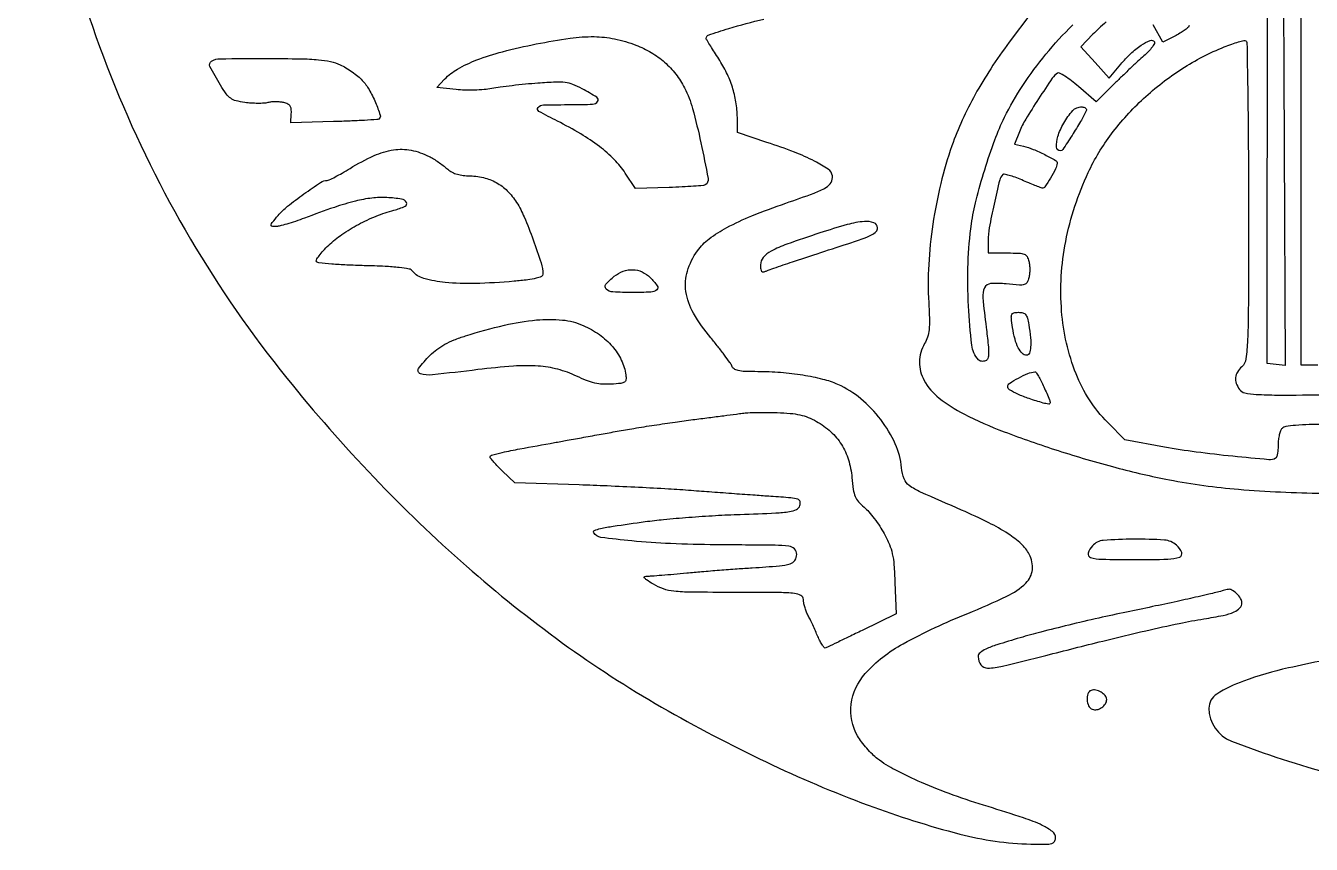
# Model space of a CAD drawing. Extents: x 110 to 904, y 124 to 925.
# Drawn here: x 110.1 to 500.1, y 123.6 to 371.9 of the extents above; entities that cross this region are included whole.
import ezdxf

# ---------------------------------------------------------------- set-up
doc = ezdxf.new("R2010")
doc.units = 0

msp = doc.modelspace()

# ---------------------------------------------------------------- linework, layer by layer
for points in [[(502, 269), (499.5, 269), (497, 269), (497, 335.826807), (497, 402.653614), (494.25, 402.250339), (491.5, 401.847063), (491.819887, 335.350365), (492.139775, 268.853668), (489.390067, 269.176834), (486.640358, 269.5), (486.890229, 518.986716, -0.000161), (487.016943, 614.68192, -0.000268), (487.192998, 695.313008, -0.000004), (487.392619, 768.47668, -0.198201)], [(523.742409, 769.272477, -0.000007), (523.894203, 696.025807, -0.000343)], [(121.036057, 403.191357, 0.035756), (137.284647, 353.351768, 0.036442), (160.126917, 307.187823, 0.036825), (189.35935, 265, 0.020342), (215.791263, 234.878395, 0.022377), (243.790964, 207.991642, 0.023249), (272.98628, 184.676187, 0.02653), (303, 165.25353, 0.018842), (334.666003, 148.621668, 0.022632), (365.643875, 135.499279, 0.024796), (393.453281, 126.718263, 0.058147), (415, 123.679583, 0.005626), (419.513559, 123.62231, 0.059899), (421.334058, 123.838534, 0.188208), (422.175006, 124.426208, 0.148271), (422.5, 125.498057, 0.228738), (421.553032, 127.459737, 0.05891), (418.477966, 129.360486, 0.029307), (412.775306, 131.620722, 0.005411), (402, 135.047836, -0.012455), (391.464417, 138.56289, -0.01552), (381.873367, 142.371121, -0.016946), (373.88621, 146.159623, -0.043732), (368.497969, 149.569347, -0.032034), (366.9427, 150.921497, -0.018312), (365.237717, 152.735308, -0.018237), (363.64984, 154.693319, -0.028716), (362.450448, 156.494341, -0.167), (360.505743, 166.1302, -0.151147), (364.771898, 175.387736, -0.085852), (376.282261, 184.463236, -0.028353), (395.835468, 193.661164, 0.015251), (407.680878, 198.858948, 0.080527), (413.497326, 202.878544, 0.178667), (415.454176, 206.911236, 0.149134), (414.512601, 211.606459, 0.084279), (412.085808, 214.719444, 0.040643), (408.076704, 217.826011, 0.029635), (402.248179, 221.153449, 0.012213), (394, 224.986881, -0.00221), (381.555946, 230.470422, -0.048814), (378.115822, 232.426539, -0.152169), (376.560439, 234.454801, -0.064185), (375.789497, 237.83895, 0.08261), (373.850247, 245.11005, 0.056813), (369.462743, 252.446318, 0.055587), (363.399934, 258.779983, 0.069224), (356.493979, 263.090052, 0.043906), (351.934065, 264.662012, 0.021211), (345.879384, 265.900748, 0.019973), (339.090911, 266.715519, 0.019621), (332.218615, 266.992446, -0.008556), (328.31252, 267.063344, -0.045584), (326.197174, 267.332081, -0.095283), (324.968666, 267.862323, -0.152909), (324.265798, 268.749725, 0.062103), (323.719132, 269.773499, 0.006574), (322.126934, 271.968071, 0.00804), (320.146615, 274.536223, 0.006374), (317.92742, 277.248738, -0.04356), (312.699312, 284.707041, -0.093231), (310.373999, 291.314355, -0.112159), (310.813607, 297.502942, -0.083345), (313.86898, 303.660434, -0.074963), (317.41488, 307.269584, -0.037591), (322.811988, 310.724739, -0.028188), (330.338246, 314.249007, -0.012419), (340.642057, 318.08907, 0.004836), (349.248588, 321.14877, 0.044297), (352.838165, 322.837717, 0.127271), (354.412874, 324.400189, 0.172236), (354.798257, 326.351464, 0.208148), (353.540104, 328.373647, 0.032224), (349.396588, 330.853843, 0.027154), (343.275006, 333.592335, 0.012103), (334.950588, 336.557137), (326.008737, 339.5), (325.979923, 343.5, 0.034165), (325.622438, 348.225504, 0.036418), (324.625467, 352.755862, 0.036211), (322.975082, 357.116588, 0.033021), (320.668734, 361.336182, -0.000525), (319.359008, 363.401368, -0.000641), (318.138454, 365.335909, -0.000535), (317.115803, 366.965262, -0.004558), (316.664431, 367.700954, -0.471783), (317.147413, 369.064395, -0.015732), (323.352841, 371.101885, -0.011954), (333.984367, 373.951543, -0.001893)], [(414.948502, 375.660744), (408.467021, 366.955707, 0.015115), (402.837936, 358.898053, 0.018523), (398.096498, 351.033093, 0.019624), (394.188307, 343.266954, 0.022017), (391.062057, 335.506643, 0.025562), (387.663741, 324.027465, 0.02236), (385.274832, 311.738192, 0.022618), (384.01697, 299.455507, 0.028295), (384.014107, 288, -0.007324), (384.230703, 282.805882, -0.031397), (384.120023, 279.710894, -0.051585), (383.667166, 277.495078, -0.057222), (382.778617, 275.5, 0.130951), (381.220612, 269.933263, 0.131), (382.639614, 264.330266, 0.098242), (387.192137, 258.973486, 0.049737), (394.670477, 254.16811, 0.027605), (406.862982, 248.773664, 0.012763), (423.235553, 243.05879, 0.012585), (440.819727, 237.904454, 0.016899), (457, 234.18123, 0.028292), (477.981428, 231.314121, 0.016142), (503.547229, 230.112689, 0.016156)], [(437.865798, 373.096214, 0.007854), (435.586407, 371.053426, 0.014901), (433.827819, 369.326832), (430.155638, 365.5), (434.472973, 360.769058), (438.790309, 356.038116), (442.281301, 360.269058, -0.0323), (445.295548, 363.475946, -0.040773), (448.485187, 366.004383, -0.047108), (451.198019, 367.467544, -0.370053), (452.459351, 367.065772, -0.270927), (452.47321, 366.498394, -0.0334), (451.775974, 365.414202, -0.03209), (450.692663, 364.134397, -0.021031), (449.294606, 362.799895, 0.006567), (447.479499, 361.164965, 0.002726), (445.068407, 358.91065, 0.002696), (442.510942, 356.466967, 0.003478), (440.190012, 354.193808), (434.847173, 348.887617), (429.43602, 353.51051, 0.013227), (427.297262, 355.241979, 0.020359), (425.350575, 356.612379, 0.015696), (423.722133, 357.591351, 0.272313), (423.126765, 357.578345, 0.10524), (421.505697, 356.027439, 0.005068), (417.335382, 349.767443, 0.008276), (413.42633, 343.545962, 0.038685), (411.522197, 339.770292), (409.990117, 336.040584), (412.745059, 335.378392, -0.03766), (415.718472, 334.422072, -0.020185), (419.230805, 332.824721, -0.011575), (422.489197, 331.085318, -0.288377), (422.951968, 330.229676, -0.098955), (422.490159, 328.514408, -0.019933), (420.967412, 325.727877, -0.01339), (419.24778, 323.025823, -0.305248), (418.437145, 322.697599, -0.039342), (417.83663, 322.874482, -0.002911), (416.239666, 323.495572, -0.004031), (414.342942, 324.26373, -0.003047), (412.272356, 325.136622, 0.012557), (410.226922, 325.953456, 0.019123), (408.409546, 326.548841, 0.014256), (406.919911, 326.928948, 0.257134), (406.463311, 326.796644, 0.138056), (405.546956, 325.162337, 0.004533), (403.84121, 317.796944, 0.008327), (402.381523, 310.664168, 0.045545), (402.011807, 306.75), (402, 303), (407.891592, 303, -0.009474), (411.436972, 302.932818, -0.08226), (412.977332, 302.617291, -0.168383), (413.834278, 301.895744, -0.072985), (414.410644, 300.5, -0.038319), (414.605521, 299.359975, -0.023385), (414.668268, 297.995205, -0.023373), (414.603242, 296.62886, -0.037921), (414.406547, 295.483677, -0.066191), (413.831263, 294.03534, -0.201097), (413.013479, 293.395902, -0.085665), (411.521363, 293.252512, -0.006747), (407.536254, 293.606531, 0.040859), (402.800707, 293.703264, 0.275632), (400.941101, 292.433345, 0.132851), (400.43008, 289.44883, 0.008215), (401.434997, 280.433106, -0.004685), (402.064756, 275.123864, -0.031322), (402.187189, 272.468211, -0.073419), (401.943643, 270.988501, -0.227478), (401.266789, 270.272135, -0.06807), (400.671585, 270.132472, -0.06265), (400.043108, 270.151702, -0.066576), (399.477702, 270.319613, -0.104098), (399.068743, 270.617217, -0.156414), (397.054409, 275.080443, -0.015699), (396.082026, 286.877539, -0.020489), (395.952712, 299.97559, -0.027454), (396.972661, 311.807235, -0.027145), (398.40775, 319.066907, -0.012918), (400.997444, 328.235751, -0.012926), (404.066033, 337.284148, -0.026366), (407.02461, 344.175351, -0.031459), (412.546632, 353.794184, -0.026336), (419.545014, 363.258744, -0.025743), (427.687933, 372.16178, -0.026404)], [(463, 371.975663, -0.213058), (462.788681, 371.502255, -0.022652), (461.832242, 370.719563, -0.024787), (460.547472, 369.857541, -0.017416), (459.024653, 369.012577), (455.049305, 366.984506), (452.078302, 372.242253, 0.000816)], [(505.176947, 251, 0.005993), (499.419627, 250.930986, 0.015419), (495.264904, 250.70304, 0.015863), (492.29609, 250.352984, 0.160432), (491.2, 249.8, 0.105125), (490.737394, 249.087584, 0.032057), (490.3525, 247.853586, 0.030523), (490.088421, 246.37916, 0.029058), (490, 244.859017, -0.01869), (489.945316, 243.396628, -0.026063), (489.779688, 242.098102, -0.024642), (489.542648, 241.077713, -0.202337), (489.25, 240.713454, -0.146925), (487.167924, 240.285027, -0.00291), (476.261042, 241.320431, -0.007672), (465.11386, 242.617201, -0.011736), (455.5, 244.11571), (443.5, 246.27576), (438.306887, 251.557907, -0.100774), (428.718261, 266.320828, -0.07453), (424.336367, 285.345925, -0.068085), (425.572296, 306.495497, -0.060696), (432.407984, 327.43273, -0.052822), (439.452041, 339.121255, -0.044347), (449.174582, 349.843354, -0.043553), (460.839375, 358.869643, -0.046402), (473.654718, 365.521517, -0.011287), (475.918866, 366.382716, -0.016408), (477.955102, 367.030667, -0.011953), (479.644831, 367.464576, -0.197778), (480.206953, 367.372096, -0.255277), (480.531629, 366.801529, -0.000302), (480.767043, 352.84193, -0.002526), (480.942938, 337.144702, -0.001538), (481, 318.595971, -0.000626), (480.960988, 287.456957, -0.009349), (480.730274, 276.577873, -0.023165), (480.235187, 270.850213, -0.177502), (479, 268.5, 0.070535), (477.660387, 266.891345, 0.113856), (477.090812, 265.211088, 0.113554), (477.314244, 263.447905, 0.069909), (478.306601, 261.595376, 0.185864), (479.897528, 260.571394, 0.035701), (483.360138, 260.108188, 0.015267), (489.723472, 259.910352, 0.001512), (505.007111, 259.948211, 0.002902)], [(514.5, 181.441392, 0.00944), (493.097064, 177.105026, 0.032478), (479.500634, 173.140606, 0.052227), (471.378081, 169.186818, 0.258922), (469, 164.902411, 0.310087), (475.844552, 154.927104, 0.026538), (506.905009, 144.806285, 0.028279)]]:
    msp.add_lwpolyline(points, format="xyb")
for points in [[(295.2307, 366.035037, -0.043856), (299.840372, 363.815341, -0.046285), (303.903532, 360.85953, -0.04691), (307.30684, 357.247244, -0.047567), (309.959241, 353.079895, -0.051372), (312.393495, 346.786847, -0.013925), (314.920697, 336.396229, -0.006287), (317.09672, 325.559482, -0.311717), (316.252166, 323.661928, -0.116376), (315.659331, 323.468102, -0.00274), (312.724182, 323.23632, -0.005904), (309.262097, 323.023076, -0.003955), (305.298241, 322.857297), (295.096482, 322.511449), (291.974623, 327.224596, 0.048812), (288.637983, 331.329094, 0.034253), (284.166051, 335.268707, 0.029285), (278.466489, 339.127668, 0.018352), (271.39665, 342.989142, -0.011174), (265.763408, 345.961801, -0.473364), (265.551035, 347.137806, -0.214243), (267.17977, 347.910812, -0.005255), (275.665121, 348, 0.009747), (282.085143, 348.125164, 0.237622), (283.602128, 348.964914, 0.424901), (283.341124, 350.220573, 0.017478), (278.931461, 352.788459, 0.029108), (276.109868, 354.09679, 0.062412), (273.789797, 354.69245, 0.042446), (270.8836, 354.814029, 0.007735), (265.5, 354.498723, 0.005645), (261.687701, 354.172895, 0.004812), (257.675, 353.745244, 0.004853), (254.031851, 353.285601, 0.013693), (251.5, 352.87027, -0.026321), (249.166773, 352.547772, -0.014043), (246.257949, 352.382856, -0.013944), (243.27018, 352.380873, -0.021085), (240.675997, 352.561165), (234.851993, 353.213552), (237.175997, 355.70179, -0.076398), (241.117999, 358.805747, -0.036882), (246.943409, 361.553823, -0.028601), (254.766763, 364.058714, -0.013903), (265, 366.399513, -0.013985), (275.223973, 368.145096, -0.038317), (282.529991, 368.617284, -0.048898), (288.733923, 367.933498, -0.038422)], [(205.5, 360.104137, -0.027478), (207.229304, 359.184985, -0.017919), (209.121402, 357.947187, -0.018032), (210.885071, 356.603058, -0.032534), (212.211154, 355.361926, -0.058656), (214.267504, 352.578326, -0.029313), (216.215885, 348.650382, -0.02169), (217.644889, 344.836388, -0.348869), (217.196487, 343.631321, -0.12067), (216.628601, 343.453747, -0.001572), (212.885843, 343.229903, -0.004433), (208.532813, 343.021995, -0.002882), (203.5, 342.855377), (190.5, 342.5), (190.687793, 345.246561, 0.042887), (190.663383, 346.644925, 0.122381), (190.335043, 347.553637, 0.131463), (189.636901, 348.164833, 0.05299), (188.437793, 348.604969, 0.037664), (187.329773, 348.795866, 0.023365), (186.01063, 348.860024, 0.02339), (184.69498, 348.800918, 0.038578), (183.598396, 348.614052, -0.046578), (182.364545, 348.424017, -0.015905), (180.55217, 348.3734, -0.015654), (178.536534, 348.444365, -0.017431), (176.600732, 348.641247, -0.028498), (173.931184, 349.163512, -0.091629), (172.294291, 349.920032, -0.081968), (170.938055, 351.259678, -0.019955), (169.187158, 353.885604, -0.018647), (166.012714, 359.549018, -0.400335), (166.510257, 361.228583, -0.128926), (169.087797, 361.927448, -0.002385), (183.281385, 361.978038, -0.003243), (193.439599, 361.899899, -0.017492), (198.955107, 361.628541, -0.032543), (202.584927, 361.082903, -0.054888)], [(431.791591, 346.126793, -0.024344), (430.098308, 342.920423, -0.009666), (427.479011, 338.685247, -0.003169), (424.655292, 334.371143, -0.251325), (423.963558, 334, -0.401296), (422.767971, 335.143759, -0.085504), (423.167007, 338.286607, -0.056912), (424.958604, 342.402107, -0.05078), (427.690521, 346.182561, -0.122408), (428.910333, 347.017006, -0.092753), (430.513953, 347.294556, -0.160501), (431.595599, 346.921786, -0.353123)], [(232.465445, 332.297296, -0.020254), (233.7969, 331.556332, -0.012723), (235.293176, 330.589279, -0.01277), (236.719475, 329.560752, -0.022728), (237.830473, 328.633027, 0.054925), (239.11227, 327.695596, 0.04859), (240.620185, 327.013848, 0.044427), (242.359171, 326.590664, 0.032977), (244.330473, 326.424713, -0.052057), (248.935331, 325.859765, -0.069797), (252.858859, 324.358417, -0.070586), (256.185537, 321.851604, -0.054761), (259.02093, 318.306902, -0.041152), (261.30603, 313.949663, -0.012355), (264.05899, 306.977098, -0.010279), (266.461888, 299.979531, -0.07771), (267, 296.538147, -0.293686), (266.561558, 295.856084, -0.047628), (264.999611, 295.315846, -0.029635), (262.398985, 294.84648, -0.0081), (258.25, 294.417162, -0.014442), (246.383685, 293.727819, -0.032306), (237.360334, 294.047787, -0.042368), (230.889246, 295.256911, -0.157276), (227.465295, 297.507037, 0.179885), (226.41464, 298.13317, 0.017538), (223.439452, 298.571866, 0.016001), (219.123297, 298.91496, 0.005354), (212.79744, 299.146696, -0.005389), (207.514251, 299.340611, -0.008203), (202.9319, 299.633694, -0.003783), (199.065565, 299.974206, -0.174418), (198.357046, 300.308432, -0.336973), (198.283296, 300.85297, -0.028325), (199.101491, 302.12369, -0.028603), (200.367602, 303.670659, -0.017444), (202.024901, 305.352788, -0.038909), (206.056028, 308.613742, -0.027436), (211.034467, 311.649192, -0.026906), (216.452851, 314.192646, -0.031956), (221.81468, 315.976587, 0.038251), (225.200592, 317.150611, 0.443577), (225.60018, 318.334301, 0.233079), (224.113796, 319.358586, 0.023137), (219.679054, 319.799663, 0.043196), (215.116909, 319.646904, 0.031158), (210.106579, 318.724271, 0.021865), (203.749818, 316.840311, 0.007473), (194.704511, 313.571347, -0.009114), (191.952266, 312.586884, -0.01062), (189.302128, 311.755333, -0.009691), (187.039631, 311.145149, -0.061087), (185.856019, 311, -0.05452), (184.783975, 311.117245, -0.418911), (184.542081, 311.503477, -0.112815), (184.910695, 312.250182, -0.00576), (186.651508, 314.339073, -0.046974), (189.563398, 317.16625, -0.014125), (194.49003, 320.899935, -0.009226), (199.588619, 324.401644, -0.146169), (201.57998, 325.002571, 0.115595), (202.175901, 325.143966, 0.005649), (203.992244, 326.076755, 0.008919), (206.134478, 327.257008, 0.006298), (208.5, 328.655758, -0.029662), (215.789297, 332.518477, -0.069409), (221.689412, 334.275239, -0.086119), (227.01933, 334.163197, -0.06873)], [(350.982598, 309.074498, 0.005822), (341.026501, 305.675761, 0.038612), (336.230631, 303.546707, 0.091331), (333.838241, 301.623355, 0.179774), (333, 299.367331, 0.026349), (333.069472, 298.04993, 0.164938), (333.348085, 297.446103, 0.246622), (333.862957, 297.270914, 0.060849), (334.75, 297.523275, -0.01738), (337.025338, 298.390034, -0.001618), (342.717031, 300.313997, -0.001845), (350.133476, 302.763878, -0.000931), (359.5, 305.800361, 0.007642), (364.139779, 307.373627, 0.036943), (366.684525, 308.498011, 0.073932), (368.04734, 309.507402, 0.198991), (368.5, 310.599755, 0.315589), (367.399579, 312.169554, 0.109146), (364.502616, 312.550002, 0.046461), (359.328575, 311.610047, 0.011191)], [(299.545455, 295.545455, -0.040153), (301.668509, 293.05099, -0.396241), (301.505772, 291.802838, -0.162711), (299.709077, 291.118284, -0.010358), (294, 291, -0.01517), (288.248184, 291.174549, -0.172229), (286.186175, 292.050695, -0.404303), (286.099994, 293.497873, -0.048874), (288.634859, 295.92742, -0.07889), (291.387853, 297.463947, -0.096953), (294.288869, 297.927075, -0.099763), (297.08654, 297.260612, -0.088396)], [(414.358152, 281.25, -0.016019), (414.883865, 277.283606, -0.041626), (414.931467, 274.404985, -0.067236), (414.560242, 272.582462, -0.319112), (413.740547, 272, -0.199885), (412.397925, 272.559077, -0.077409), (411.192193, 274.222725, -0.054127), (410.188787, 276.852654, -0.026878), (409.469769, 280.353026, -0.00877), (409.081413, 283.293538, -0.12075), (409.216126, 284.352236, -0.256336), (409.810435, 284.85488, -0.050082), (411.255614, 285, -0.063868), (412.579098, 284.830251, -0.1574), (413.395534, 284.309972, -0.10941), (413.928921, 283.268297, -0.022873)], [(279.190117, 281.034051, -0.050095), (284.1252, 278.230791, -0.060786), (288.058616, 274.652867, -0.065741), (290.779206, 270.500137, -0.077108), (292.145511, 266, -0.058748), (292.179301, 264.562045, -0.232112), (291.729735, 263.828807, -0.114995), (290.621755, 263.442285, -0.01069), (287.715306, 263.193792, -0.032536), (285.118664, 263.196748, -0.040302), (282.727865, 263.550132, -0.03583), (280.213006, 264.325142, -0.01894), (277.215306, 265.622491, 0.047323), (271.517126, 267.713761, 0.047812), (265.547072, 268.687124, 0.034868), (258.05066, 268.659845, 0.011994), (247.249191, 267.605175, -0.00368), (233.471371, 266.02823, -0.099573), (229.833586, 266.363457, -0.518073), (229.303014, 267.941171, -0.04006), (232.75, 271.93797, -0.035617), (234.869545, 273.751852, -0.033502), (237.267366, 275.287642, -0.029978), (240.09074, 276.626317, -0.019329), (243.5, 277.848257, -0.018546), (255.323635, 281.100357, -0.03559), (265.028143, 282.668224, -0.045172), (272.933736, 282.658291, -0.081412)], [(418.953206, 262.372882, -0.003183), (420.648663, 258.473105, -0.11179), (420.826546, 257.501546, -0.442471), (420.401997, 257.146794, -0.033216), (418.75, 257.487667, -0.014842), (414.460844, 258.812456, -0.026302), (411.027057, 260.191322, -0.026095), (408.553537, 261.499948, -0.263881), (408, 262.475754, -0.254207), (408.531587, 263.453767, -0.018972), (411.22887, 265.060061, -0.025598), (414.121032, 266.449997, -0.081094), (416.203206, 266.948472, -0.268019), (416.568318, 266.771839, -0.01383), (417.30109, 265.625648, -0.018894), (418.117895, 264.14244, -0.012282)], [(349.94691, 251.925977, -0.056616), (354.286617, 248.791936, -0.067244), (357.532389, 244.922298, -0.066343), (359.665789, 240.284814, -0.053081), (360.719436, 234.882368, 0.014408), (361.140842, 231.245783, 0.061302), (361.716346, 229.138728, 0.082021), (362.697542, 227.548204, 0.038902), (364.420233, 225.855553, -0.038895), (365.833506, 224.466964, -0.016715), (367.503393, 222.414719, -0.01642), (369.144758, 220.09981, -0.020846), (370.49689, 217.855553, -0.02495), (372.077856, 214.588294, -0.045861), (372.976124, 211.775579, -0.035475), (373.474763, 208.397346, -0.009626), (373.779355, 203), (374.132173, 193.5), (363.82519, 188.5, -0.000233), (359.821828, 186.560242, -0.000351), (356.328868, 184.872824, -0.000136), (353.325702, 183.425624, -0.008146), (352.779432, 183.173443, -0.328105), (352.400187, 183.257403, -0.030128), (351.77376, 184.066863, -0.029722), (351.078088, 185.230194, -0.018251), (350.393296, 186.673443, 0.004251), (349.662226, 188.332613, 0.003145), (348.826537, 190.155647, 0.003178), (348.015325, 191.867792, 0.007135), (347.372967, 193.154292, -0.027514), (346.847269, 194.324091, -0.021492), (346.403309, 195.6445, -0.021952), (346.096236, 196.913148, -0.048434), (346, 197.904292, 0.27622), (345.276762, 199.113574, 0.097974), (343.27098, 199.728479, 0.023759), (338.805144, 199.972717, 0.001406), (325.25, 200.03121, -0.001937), (311.915911, 200.102925, -0.022807), (306.737182, 200.387306, -0.058039), (303.526223, 201.093253, -0.054975), (300.5, 202.526086, -0.007651), (298.452441, 203.830843, -0.086092), (297.752729, 204.488473, -0.497003), (297.854713, 204.846005, -0.092273), (298.644045, 204.994877, 0.017269), (299.978782, 205.044184, 0.00187), (303.053464, 205.275842, 0.002293), (306.713086, 205.582239, 0.001847), (310.644045, 205.944159, -0.00276), (315.140771, 206.349892, -0.001605), (320.542313, 206.789767, -0.001604), (325.957693, 207.195798, -0.002709), (330.5, 207.496986, 0.004765), (338.736344, 208.077134, 0.053298), (341.961447, 208.685176, 0.169792), (343.43509, 209.757868, 0.152465), (344, 211.567388, 0.198713), (343.315974, 213.220569, 0.168455), (341.60406, 214.05257, 0.026995), (337.411586, 214.323937, 0.000775), (319.5, 214.487135, -0.008497), (305.649841, 214.827304, -0.013986), (293.962464, 215.641113, -0.009004), (284.558975, 216.732036, -0.224596), (282.430471, 218.112501, -0.45488), (282.648458, 218.816606, -0.050641), (284.459916, 219.407981, -0.017131), (288.338855, 220.114228, -0.001583), (298, 221.502043, -0.011105), (303.619378, 222.164217, -0.004646), (311.215284, 222.81751, -0.004594), (319.358828, 223.366512, -0.005945), (326.839264, 223.712621, 0.002166), (337.637706, 224.130496, 0.026121), (341.777054, 224.525926, 0.080549), (343.878242, 225.194876, 0.188592), (344.958349, 226.404194, 0.165136), (344.992442, 227.583738, 0.247543), (344.28048, 228.298049, 0.054993), (342.232162, 228.695889, 0.00349), (336.119084, 229.155123, -0.000833), (331.420336, 229.483002, -0.000345), (325.066231, 229.941431, -0.000341), (318.255705, 230.442181, -0.00044), (312, 230.911958, 0.004358), (305.065627, 231.378081, 0.002008), (296.03125, 231.869906, 0.001989), (286.525408, 232.311221, 0.002756), (278, 232.625972), (258.5, 233.238274), (254.75, 236.822085, -0.009424), (253.313281, 238.247898, -0.013582), (252.101562, 239.566459, -0.009266), (251.15328, 240.698023, -0.171392), (251, 241.13205, -0.340946), (251.437651, 241.69926, -0.009261), (254.682138, 242.486122, -0.009142), (259.966764, 243.563556, -0.001409), (270.5, 245.480519, 0.000285), (274.341122, 246.170651, 0.000128), (279.38125, 247.080503, 0.000127), (284.703651, 248.044117, 0.000173), (289.5, 248.915463, -0.004503), (294.576225, 249.792315, -0.002486), (300.79375, 250.777011, -0.002479), (307.106769, 251.712668, -0.003982), (312.5, 252.440919, 0.000331), (317.314405, 253.055255, 0.000394), (321.85625, 253.641512, 0.000341), (325.686632, 254.141659, 0.002556), (327.5, 254.389133, -0.024601), (329.135096, 254.539252, -0.006003), (331.841501, 254.621435, -0.006138), (334.949829, 254.640322, -0.006084), (338.066811, 254.583069, -0.014375), (342.01299, 254.348861, -0.033014), (344.952503, 253.892464, -0.03989), (347.444657, 253.122164, -0.033221)], [(433.654988, 214.171259, 0.113536), (432.418852, 211.958544, 0.405268), (433.106121, 210.659811, 0.073927), (436.472542, 210.094379, 0.004706), (446.5, 210, 0.005573), (456.563173, 210.112168, 0.077164), (460.135115, 210.748564, 0.433659), (460.748865, 212.115227, 0.110183), (459.171259, 214.345012, 0.168581), (455.500716, 215.903569, 0.018585), (446.233684, 216.184959, 0.017718), (436.957445, 215.792891, 0.191687)], [(469, 199.477403, -0.006984), (465.76133, 198.713671, -0.001109), (459.3875, 197.319109, -0.001229), (451.869009, 195.710895, -0.001075), (444, 194.065586, 0.00468), (435.600762, 192.246109, 0.00362), (426.482812, 190.111891, 0.00366), (417.998685, 187.995276, 0.008776), (411.75, 186.270202, 0.004414), (404.698433, 184.121768, 0.030159), (401.305394, 182.825729, 0.070426), (399.573134, 181.725675, 0.221528), (399.015313, 180.504138, 0.163232), (399.861599, 178.043455, 0.238311), (401.889206, 177.068905, 0.054267), (406.434768, 177.655243, 0.003423), (419.539782, 180.911701, -0.001772), (436.784392, 185.257311, -0.003974), (449.914399, 188.40605, -0.005111), (460.030353, 190.63844, -0.012638), (467.5, 192.010836, 0.011004), (473.364426, 193.068512, 0.05123), (476.64124, 194.09226, 0.107003), (478.372666, 195.324105, 0.186939), (479, 196.943377, 0.147083), (478.616586, 198.218571, 0.056485), (477.416404, 199.652195, 0.056802), (475.966876, 200.748351, 0.191942), (474.815741, 200.927881, 0.00491), (474.576493, 200.870757, 0.000056), (472.977124, 200.472054, 0.000172), (471.130767, 200.010889, 0.000112)], [(433.25, 170.281539, 0.227341), (432.28745, 169.307429, 0.099941), (432.040847, 167.46598, 0.095322), (432.528671, 165.603478, 0.191841), (433.626748, 164.589736, 0.139873), (435.047, 164.463765, 0.103213), (436.511264, 165.074538, 0.103316), (437.608004, 166.219205, 0.140442), (438, 167.587261, 0.183956), (437.561559, 168.738639, 0.081969), (436.279216, 169.774639, 0.07843), (434.663727, 170.381655, 0.137652)]]:
    msp.add_lwpolyline(points, format="xyb", close=True)

doc.saveas('drawing.dxf')
